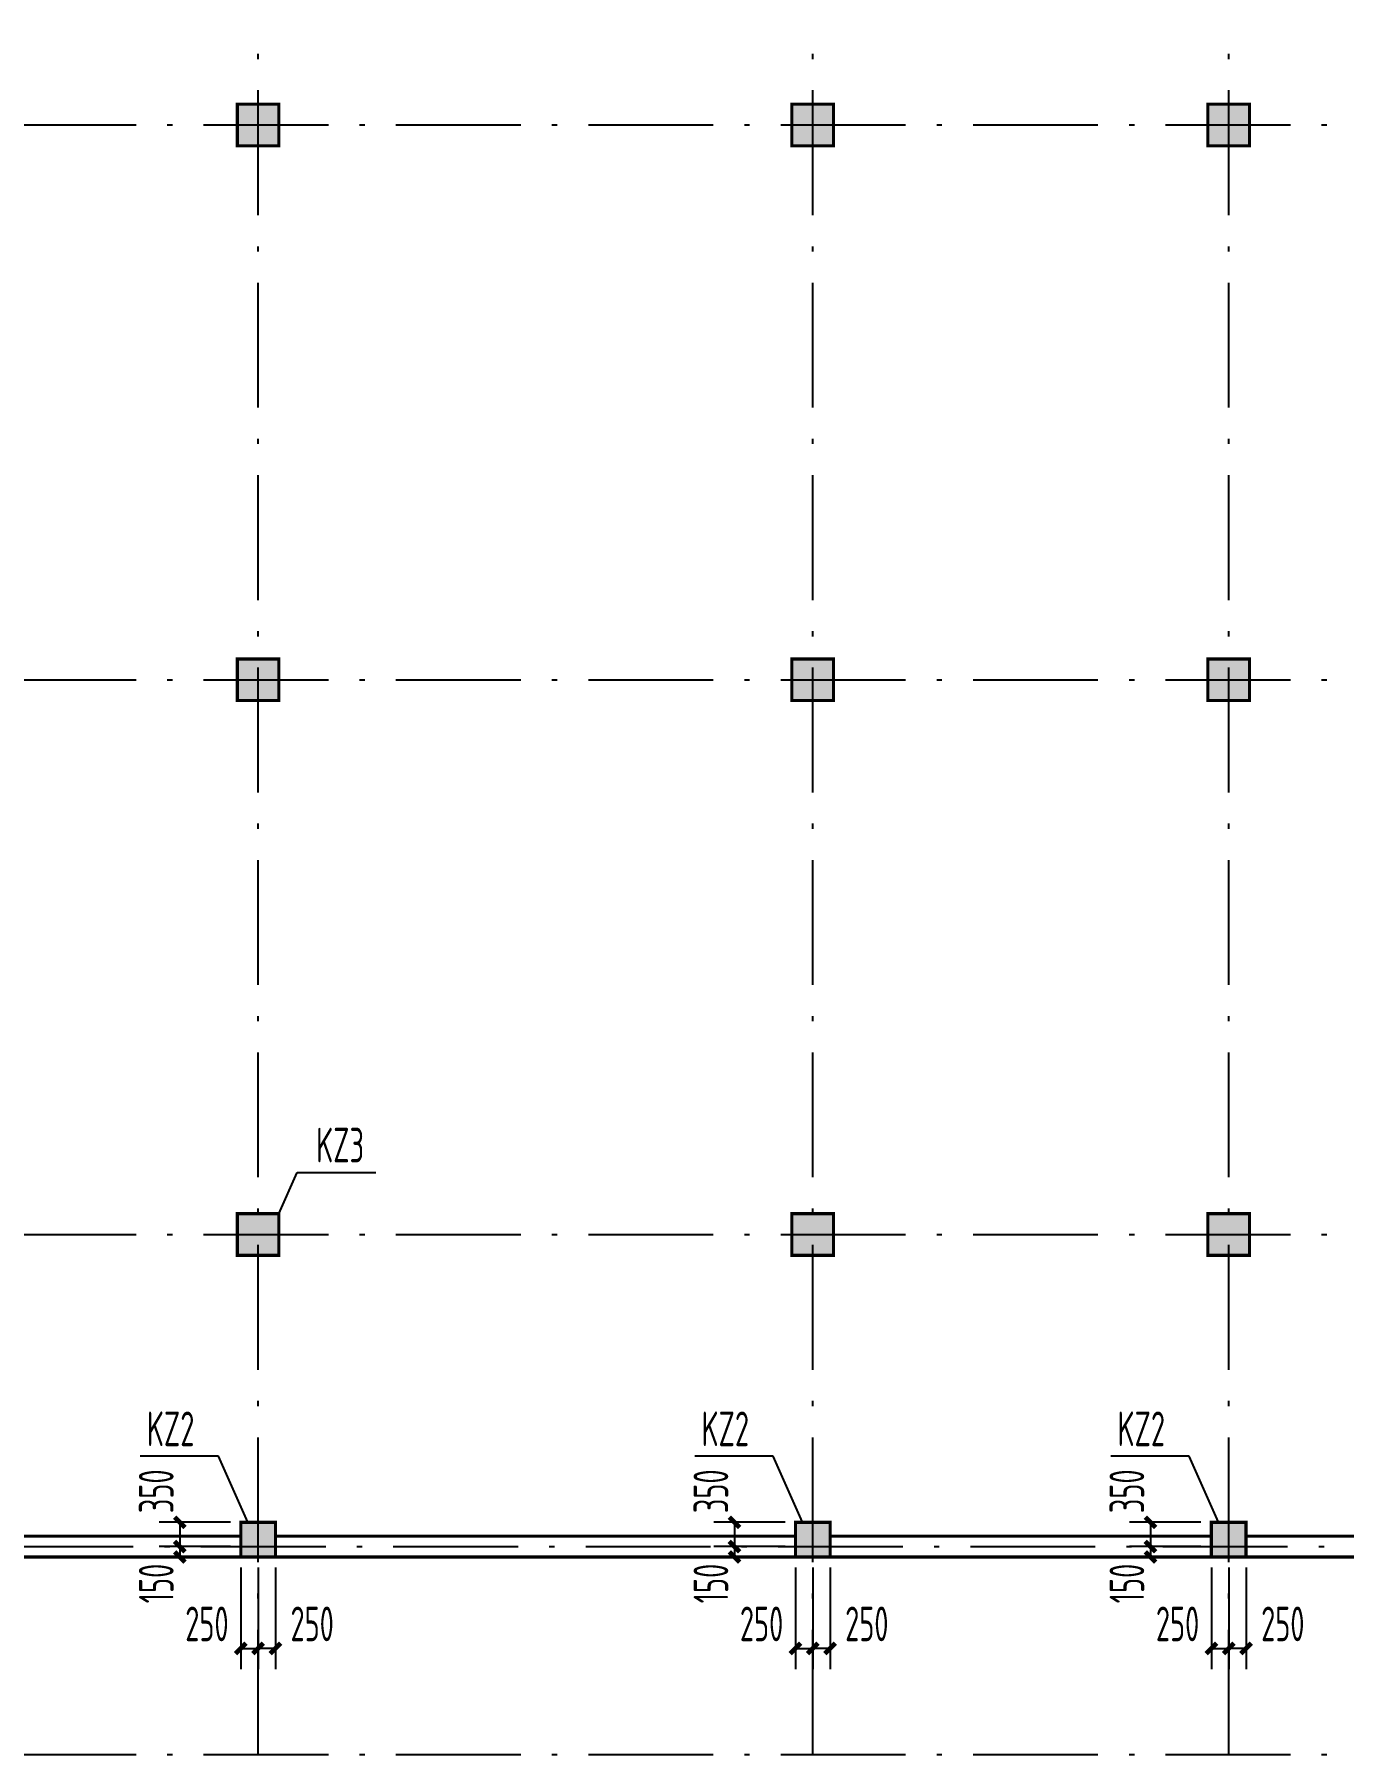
# Model space of a CAD drawing. Extents: x 2468086 to 6957054, y -3413633 to -667223.
# Drawn here: x 5171545 to 5190428, y -1158268 to -1133461 of the extents above; entities that cross this region are included whole.
import ezdxf

# ---------------------------------------------------------------- set-up
doc = ezdxf.new("R2010")
doc.units = 0
doc.header["$LTSCALE"] = 100
doc.header["$MEASUREMENT"] = 0
doc.linetypes.add('2', pattern=[18.5, 12, -3, 0.5, -3])
doc.layers.get('DEFPOINTS').update_dxf_attribs({"linetype": 'CONTINUOUS'})
for name, color, linetype in [('墙__实线', 3, 'CONTINUOUS'), ('柱', 2, 'CONTINUOUS'), ('柱填充', 43, 'CONTINUOUS'), ('柱编号', 211, 'CONTINUOUS'), ('轴线__尺寸数字', 7, 'CONTINUOUS'), ('轴线__点划线', 252, '2'), ('通风井定位', 145, 'CONTINUOUS')]:
    doc.layers.add(name, color=color, linetype=linetype)
doc.styles.add('GB', font='gbxwxt.shx', dxfattribs={"width": 0.7, "height": 500, "bigfont": 'gbhzfs.shx'})
doc.dimstyles.new('LYSDIM1', dxfattribs={"dimtxt": 375, "dimasz": 1.5, "dimexe": 300, "dimexo": 150, "dimgap": 90, "dimtad": 1, "dimdec": 0, "dimzin": 0, "dimdsep": 46, "dimtxsty": 'GB', "dimblk1": 'JT', "dimblk2": 'JT', "dimsah": 1, "dimcen": 0, "dimclrt": 7, "dimadec": 0, "dimazin": 0, "dimtfac": 1, "dimtdec": 0, "dimtix": 1, "dimtmove": 2, "dimatfit": 3, "dimldrblk": 'JT', "dimfxl": 1, "dimtolj": 1, "dimtzin": 0, "dimarcsym": 0})

# ---------------------------------------------------------------- blocks, each defined once
blk = doc.blocks.new('JT')
at = {"layer": '轴线__尺寸数字', "const_width": 45}
blk.add_lwpolyline([(-50, -50), (50, 50)], dxfattribs=at)
blk.add_lwpolyline([(-50, -50), (50, 50)], dxfattribs=at)
blk = doc.blocks.new('*D3088')
at = {"layer": 'DEFPOINTS', "color": 0, "transparency": 16777216}
for p in [(5188521, -1154918), (5187642, -1155268), (5188521, -1155268)]:
    blk.add_point(p, dxfattribs=at)
at = {"layer": '通风井定位', "color": 0, "lineweight": -2, "transparency": 16777216}
for p, q in [((5188371, -1154918), (5187342, -1154918)), ((5187642, -1154919), (5187642, -1155266)), ((5188371, -1155268), (5187342, -1155268))]:
    blk.add_line(p, q, dxfattribs=at)
at = {"layer": '通风井定位', "color": 0, "lineweight": -2, "transparency": 16777216, "xscale": 1.5, "yscale": 1.5, "zscale": 1.5}
for p, rotation in [((5187642, -1154918), 90), ((5187642, -1155268), 270)]:
    blk.add_blockref('JT', p, dxfattribs=dict(at, rotation=rotation))
at = {"layer": '通风井定位', "color": 7, "transparency": 16777216, "insert": (5187302, -1154471), "char_height": 500, "attachment_point": 5, "rotation": 90, "style": 'GB'}
blk.add_mtext('\\A1;350', dxfattribs=at)
blk = doc.blocks.new('*D3089')
at = {"layer": 'DEFPOINTS', "color": 0, "transparency": 16777216}
for p in [(5187642, -1155418), (5188521, -1155268), (5188521, -1155418)]:
    blk.add_point(p, dxfattribs=at)
at = {"layer": '通风井定位', "color": 0, "lineweight": -2, "transparency": 16777216}
for p, q in [((5188371, -1155268), (5187342, -1155268)), ((5188371, -1155418), (5187342, -1155418)), ((5187642, -1155266), (5187642, -1155265)), ((5187642, -1155268), (5187642, -1155418)), ((5187642, -1155419), (5187642, -1155421))]:
    blk.add_line(p, q, dxfattribs=at)
at = {"layer": '通风井定位', "color": 0, "lineweight": -2, "transparency": 16777216, "xscale": 1.5, "yscale": 1.5, "zscale": 1.5}
for p, rotation in [((5187642, -1155268), 270), ((5187642, -1155418), 90)]:
    blk.add_blockref('JT', p, dxfattribs=dict(at, rotation=rotation))
at = {"layer": '通风井定位', "color": 7, "transparency": 16777216, "insert": (5187302, -1155801), "char_height": 500, "attachment_point": 5, "rotation": 90, "style": 'GB'}
blk.add_mtext('\\A1;150', dxfattribs=at)
blk = doc.blocks.new('*D3090')
at = {"layer": 'DEFPOINTS', "color": 0, "transparency": 16777216}
for p in [(5188521, -1155418), (5188771, -1155418), (5188771, -1156736)]:
    blk.add_point(p, dxfattribs=at)
at = {"layer": '通风井定位', "color": 0, "lineweight": -2, "transparency": 16777216}
for p, q in [((5188521, -1155568), (5188521, -1157036)), ((5188771, -1155568), (5188771, -1157036)), ((5188522, -1156736), (5188769, -1156736))]:
    blk.add_line(p, q, dxfattribs=at)
at = {"layer": '通风井定位', "color": 0, "lineweight": -2, "transparency": 16777216, "xscale": 1.5, "yscale": 1.5, "zscale": 1.5, "rotation": 180}
blk.add_blockref('JT', (5188521, -1156736), dxfattribs=at)
at = {"layer": '通风井定位', "color": 0, "lineweight": -2, "transparency": 16777216, "xscale": 1.5, "yscale": 1.5, "zscale": 1.5}
blk.add_blockref('JT', (5188771, -1156736), dxfattribs=at)
at = {"layer": '通风井定位', "color": 7, "transparency": 16777216, "insert": (5188033, -1156383), "char_height": 500, "attachment_point": 5, "style": 'GB'}
blk.add_mtext('\\A1;250', dxfattribs=at)
blk = doc.blocks.new('*D3091')
at = {"layer": 'DEFPOINTS', "color": 0, "transparency": 16777216}
for p in [(5188771, -1155418), (5189021, -1155418), (5188771, -1156736)]:
    blk.add_point(p, dxfattribs=at)
at = {"layer": '通风井定位', "color": 0, "lineweight": -2, "transparency": 16777216}
for p, q in [((5188771, -1155568), (5188771, -1157036)), ((5189021, -1155568), (5189021, -1157036)), ((5189019, -1156736), (5188772, -1156736))]:
    blk.add_line(p, q, dxfattribs=at)
at = {"layer": '通风井定位', "color": 0, "lineweight": -2, "transparency": 16777216, "xscale": 1.5, "yscale": 1.5, "zscale": 1.5, "rotation": 180}
blk.add_blockref('JT', (5188771, -1156736), dxfattribs=at)
at = {"layer": '通风井定位', "color": 0, "lineweight": -2, "transparency": 16777216, "xscale": 1.5, "yscale": 1.5, "zscale": 1.5}
blk.add_blockref('JT', (5189021, -1156736), dxfattribs=at)
at = {"layer": '通风井定位', "color": 7, "transparency": 16777216, "insert": (5189551, -1156383), "char_height": 500, "attachment_point": 5, "style": 'GB'}
blk.add_mtext('\\A1;250', dxfattribs=at)
blk = doc.blocks.new('*D3092')
at = {"layer": 'DEFPOINTS', "color": 0, "transparency": 16777216}
for p in [(5182521, -1154918), (5181642, -1155268), (5182521, -1155268)]:
    blk.add_point(p, dxfattribs=at)
at = {"layer": '通风井定位', "color": 0, "lineweight": -2, "transparency": 16777216}
for p, q in [((5182371, -1154918), (5181342, -1154918)), ((5181642, -1154919), (5181642, -1155266)), ((5182371, -1155268), (5181342, -1155268))]:
    blk.add_line(p, q, dxfattribs=at)
at = {"layer": '通风井定位', "color": 0, "lineweight": -2, "transparency": 16777216, "xscale": 1.5, "yscale": 1.5, "zscale": 1.5}
for p, rotation in [((5181642, -1154918), 90), ((5181642, -1155268), 270)]:
    blk.add_blockref('JT', p, dxfattribs=dict(at, rotation=rotation))
at = {"layer": '通风井定位', "color": 7, "transparency": 16777216, "insert": (5181302, -1154471), "char_height": 500, "attachment_point": 5, "rotation": 90, "style": 'GB'}
blk.add_mtext('\\A1;350', dxfattribs=at)
blk = doc.blocks.new('*D3093')
at = {"layer": 'DEFPOINTS', "color": 0, "transparency": 16777216}
for p in [(5181642, -1155418), (5182521, -1155268), (5182521, -1155418)]:
    blk.add_point(p, dxfattribs=at)
at = {"layer": '通风井定位', "color": 0, "lineweight": -2, "transparency": 16777216}
for p, q in [((5182371, -1155268), (5181342, -1155268)), ((5182371, -1155418), (5181342, -1155418)), ((5181642, -1155266), (5181642, -1155265)), ((5181642, -1155268), (5181642, -1155418)), ((5181642, -1155419), (5181642, -1155421))]:
    blk.add_line(p, q, dxfattribs=at)
at = {"layer": '通风井定位', "color": 0, "lineweight": -2, "transparency": 16777216, "xscale": 1.5, "yscale": 1.5, "zscale": 1.5}
for p, rotation in [((5181642, -1155268), 270), ((5181642, -1155418), 90)]:
    blk.add_blockref('JT', p, dxfattribs=dict(at, rotation=rotation))
at = {"layer": '通风井定位', "color": 7, "transparency": 16777216, "insert": (5181302, -1155801), "char_height": 500, "attachment_point": 5, "rotation": 90, "style": 'GB'}
blk.add_mtext('\\A1;150', dxfattribs=at)
blk = doc.blocks.new('*D3094')
at = {"layer": 'DEFPOINTS', "color": 0, "transparency": 16777216}
for p in [(5182521, -1155418), (5182771, -1155418), (5182771, -1156736)]:
    blk.add_point(p, dxfattribs=at)
at = {"layer": '通风井定位', "color": 0, "lineweight": -2, "transparency": 16777216}
for p, q in [((5182521, -1155568), (5182521, -1157036)), ((5182771, -1155568), (5182771, -1157036)), ((5182522, -1156736), (5182769, -1156736))]:
    blk.add_line(p, q, dxfattribs=at)
at = {"layer": '通风井定位', "color": 0, "lineweight": -2, "transparency": 16777216, "xscale": 1.5, "yscale": 1.5, "zscale": 1.5, "rotation": 180}
blk.add_blockref('JT', (5182521, -1156736), dxfattribs=at)
at = {"layer": '通风井定位', "color": 0, "lineweight": -2, "transparency": 16777216, "xscale": 1.5, "yscale": 1.5, "zscale": 1.5}
blk.add_blockref('JT', (5182771, -1156736), dxfattribs=at)
at = {"layer": '通风井定位', "color": 7, "transparency": 16777216, "insert": (5182033, -1156383), "char_height": 500, "attachment_point": 5, "style": 'GB'}
blk.add_mtext('\\A1;250', dxfattribs=at)
blk = doc.blocks.new('*D3095')
at = {"layer": 'DEFPOINTS', "color": 0, "transparency": 16777216}
for p in [(5182771, -1155418), (5183021, -1155418), (5182771, -1156736)]:
    blk.add_point(p, dxfattribs=at)
at = {"layer": '通风井定位', "color": 0, "lineweight": -2, "transparency": 16777216}
for p, q in [((5182771, -1155568), (5182771, -1157036)), ((5183021, -1155568), (5183021, -1157036)), ((5183019, -1156736), (5182772, -1156736))]:
    blk.add_line(p, q, dxfattribs=at)
at = {"layer": '通风井定位', "color": 0, "lineweight": -2, "transparency": 16777216, "xscale": 1.5, "yscale": 1.5, "zscale": 1.5, "rotation": 180}
blk.add_blockref('JT', (5182771, -1156736), dxfattribs=at)
at = {"layer": '通风井定位', "color": 0, "lineweight": -2, "transparency": 16777216, "xscale": 1.5, "yscale": 1.5, "zscale": 1.5}
blk.add_blockref('JT', (5183021, -1156736), dxfattribs=at)
at = {"layer": '通风井定位', "color": 7, "transparency": 16777216, "insert": (5183551, -1156383), "char_height": 500, "attachment_point": 5, "style": 'GB'}
blk.add_mtext('\\A1;250', dxfattribs=at)
blk = doc.blocks.new('*D3096')
at = {"layer": 'DEFPOINTS', "color": 0, "transparency": 16777216}
for p in [(5174521, -1154918), (5173642, -1155268), (5174521, -1155268)]:
    blk.add_point(p, dxfattribs=at)
at = {"layer": '通风井定位', "color": 0, "lineweight": -2, "transparency": 16777216}
for p, q in [((5174371, -1154918), (5173342, -1154918)), ((5173642, -1154919), (5173642, -1155266)), ((5174371, -1155268), (5173342, -1155268))]:
    blk.add_line(p, q, dxfattribs=at)
at = {"layer": '通风井定位', "color": 0, "lineweight": -2, "transparency": 16777216, "xscale": 1.5, "yscale": 1.5, "zscale": 1.5}
for p, rotation in [((5173642, -1154918), 90), ((5173642, -1155268), 270)]:
    blk.add_blockref('JT', p, dxfattribs=dict(at, rotation=rotation))
at = {"layer": '通风井定位', "color": 7, "transparency": 16777216, "insert": (5173302, -1154471), "char_height": 500, "attachment_point": 5, "rotation": 90, "style": 'GB'}
blk.add_mtext('\\A1;350', dxfattribs=at)
blk = doc.blocks.new('*D3097')
at = {"layer": 'DEFPOINTS', "color": 0, "transparency": 16777216}
for p in [(5173642, -1155418), (5174521, -1155268), (5174521, -1155418)]:
    blk.add_point(p, dxfattribs=at)
at = {"layer": '通风井定位', "color": 0, "lineweight": -2, "transparency": 16777216}
for p, q in [((5174371, -1155268), (5173342, -1155268)), ((5174371, -1155418), (5173342, -1155418)), ((5173642, -1155266), (5173642, -1155265)), ((5173642, -1155268), (5173642, -1155418)), ((5173642, -1155419), (5173642, -1155421))]:
    blk.add_line(p, q, dxfattribs=at)
at = {"layer": '通风井定位', "color": 0, "lineweight": -2, "transparency": 16777216, "xscale": 1.5, "yscale": 1.5, "zscale": 1.5}
for p, rotation in [((5173642, -1155268), 270), ((5173642, -1155418), 90)]:
    blk.add_blockref('JT', p, dxfattribs=dict(at, rotation=rotation))
at = {"layer": '通风井定位', "color": 7, "transparency": 16777216, "insert": (5173302, -1155801), "char_height": 500, "attachment_point": 5, "rotation": 90, "style": 'GB'}
blk.add_mtext('\\A1;150', dxfattribs=at)
blk = doc.blocks.new('*D3098')
at = {"layer": 'DEFPOINTS', "color": 0, "transparency": 16777216}
for p in [(5174521, -1155418), (5174771, -1155418), (5174771, -1156736)]:
    blk.add_point(p, dxfattribs=at)
at = {"layer": '通风井定位', "color": 0, "lineweight": -2, "transparency": 16777216}
for p, q in [((5174521, -1155568), (5174521, -1157036)), ((5174771, -1155568), (5174771, -1157036)), ((5174522, -1156736), (5174769, -1156736))]:
    blk.add_line(p, q, dxfattribs=at)
at = {"layer": '通风井定位', "color": 0, "lineweight": -2, "transparency": 16777216, "xscale": 1.5, "yscale": 1.5, "zscale": 1.5, "rotation": 180}
blk.add_blockref('JT', (5174521, -1156736), dxfattribs=at)
at = {"layer": '通风井定位', "color": 0, "lineweight": -2, "transparency": 16777216, "xscale": 1.5, "yscale": 1.5, "zscale": 1.5}
blk.add_blockref('JT', (5174771, -1156736), dxfattribs=at)
at = {"layer": '通风井定位', "color": 7, "transparency": 16777216, "insert": (5174033, -1156383), "char_height": 500, "attachment_point": 5, "style": 'GB'}
blk.add_mtext('\\A1;250', dxfattribs=at)
blk = doc.blocks.new('*D3099')
at = {"layer": 'DEFPOINTS', "color": 0, "transparency": 16777216}
for p in [(5174771, -1155418), (5175021, -1155418), (5174771, -1156736)]:
    blk.add_point(p, dxfattribs=at)
at = {"layer": '通风井定位', "color": 0, "lineweight": -2, "transparency": 16777216}
for p, q in [((5174771, -1155568), (5174771, -1157036)), ((5175021, -1155568), (5175021, -1157036)), ((5175019, -1156736), (5174772, -1156736))]:
    blk.add_line(p, q, dxfattribs=at)
at = {"layer": '通风井定位', "color": 0, "lineweight": -2, "transparency": 16777216, "xscale": 1.5, "yscale": 1.5, "zscale": 1.5, "rotation": 180}
blk.add_blockref('JT', (5174771, -1156736), dxfattribs=at)
at = {"layer": '通风井定位', "color": 0, "lineweight": -2, "transparency": 16777216, "xscale": 1.5, "yscale": 1.5, "zscale": 1.5}
blk.add_blockref('JT', (5175021, -1156736), dxfattribs=at)
at = {"layer": '通风井定位', "color": 7, "transparency": 16777216, "insert": (5175551, -1156383), "char_height": 500, "attachment_point": 5, "style": 'GB'}
blk.add_mtext('\\A1;250', dxfattribs=at)

msp = doc.modelspace()

# ---------------------------------------------------------------- hatches: boundary and pattern name
at = {"layer": '柱填充'}
for points in [[(5174470.8, -1134467.8), (5174470.8, -1135067.8), (5175070.8, -1135067.8), (5175070.8, -1134467.8)], [(5182470.8, -1134467.8), (5182470.8, -1135067.8), (5183070.8, -1135067.8), (5183070.8, -1134467.8)], [(5188470.8, -1134467.8), (5188470.8, -1135067.8), (5189070.8, -1135067.8), (5189070.8, -1134467.8)], [(5174470.8, -1142467.8), (5174470.8, -1143067.8), (5175070.8, -1143067.8), (5175070.8, -1142467.8)], [(5182470.8, -1142467.8), (5182470.8, -1143067.8), (5183070.8, -1143067.8), (5183070.8, -1142467.8)], [(5188470.8, -1142467.8), (5188470.8, -1143067.8), (5189070.8, -1143067.8), (5189070.8, -1142467.8)], [(5174470.8, -1150467.8), (5174470.8, -1151067.8), (5175070.8, -1151067.8), (5175070.8, -1150467.8)], [(5182470.8, -1150467.8), (5182470.8, -1151067.8), (5183070.8, -1151067.8), (5183070.8, -1150467.8)], [(5188470.8, -1150467.8), (5188470.8, -1151067.8), (5189070.8, -1151067.8), (5189070.8, -1150467.8)], [(5174520.8, -1154917.8), (5174520.8, -1155417.8), (5175020.8, -1155417.8), (5175020.8, -1154917.8)], [(5182520.8, -1154917.8), (5182520.8, -1155417.8), (5183020.8, -1155417.8), (5183020.8, -1154917.8)], [(5188520.8, -1154917.8), (5188520.8, -1155417.8), (5189020.8, -1155417.8), (5189020.8, -1154917.8)]]:
    msp.add_hatch(color=256, dxfattribs=at).paths.add_polyline_path(points)

# ---------------------------------------------------------------- linework, layer by layer
at = {"layer": '墙__实线', "color": 94, "const_width": 45}
for points in [[(5167020.8, -1155117.8), (5174520.8, -1155117.8)], [(5175020.8, -1155117.8), (5182520.8, -1155117.8)], [(5183020.8, -1155117.8), (5188520.8, -1155117.8)], [(5189020.8, -1155117.8), (5194520.8, -1155117.8)], [(5167020.8, -1155417.8), (5174520.8, -1155417.8)], [(5175020.8, -1155417.8), (5182520.8, -1155417.8)], [(5183020.8, -1155417.8), (5188520.8, -1155417.8)], [(5189020.8, -1155417.8), (5194520.8, -1155417.8)]]:
    msp.add_lwpolyline(points, dxfattribs=at)
at = {"layer": '柱', "const_width": 45}
for points in [[(5174470.8, -1134467.8), (5174470.8, -1135067.8), (5175070.8, -1135067.8), (5175070.8, -1134467.8), (5174470.8, -1134467.8)], [(5182470.8, -1134467.8), (5182470.8, -1135067.8), (5183070.8, -1135067.8), (5183070.8, -1134467.8), (5182470.8, -1134467.8)], [(5188470.8, -1134467.8), (5188470.8, -1135067.8), (5189070.8, -1135067.8), (5189070.8, -1134467.8), (5188470.8, -1134467.8)], [(5174470.8, -1142467.8), (5174470.8, -1143067.8), (5175070.8, -1143067.8), (5175070.8, -1142467.8), (5174470.8, -1142467.8)], [(5182470.8, -1142467.8), (5182470.8, -1143067.8), (5183070.8, -1143067.8), (5183070.8, -1142467.8), (5182470.8, -1142467.8)], [(5188470.8, -1142467.8), (5188470.8, -1143067.8), (5189070.8, -1143067.8), (5189070.8, -1142467.8), (5188470.8, -1142467.8)], [(5174470.8, -1150467.8), (5174470.8, -1151067.8), (5175070.8, -1151067.8), (5175070.8, -1150467.8), (5174470.8, -1150467.8)], [(5182470.8, -1150467.8), (5182470.8, -1151067.8), (5183070.8, -1151067.8), (5183070.8, -1150467.8), (5182470.8, -1150467.8)], [(5188470.8, -1150467.8), (5188470.8, -1151067.8), (5189070.8, -1151067.8), (5189070.8, -1150467.8), (5188470.8, -1150467.8)], [(5174520.8, -1154917.8), (5174520.8, -1155417.8), (5175020.8, -1155417.8), (5175020.8, -1154917.8), (5174520.8, -1154917.8)], [(5182520.8, -1154917.8), (5182520.8, -1155417.8), (5183020.8, -1155417.8), (5183020.8, -1154917.8), (5182520.8, -1154917.8)], [(5188520.8, -1154917.8), (5188520.8, -1155417.8), (5189020.8, -1155417.8), (5189020.8, -1154917.8), (5188520.8, -1154917.8)]]:
    msp.add_lwpolyline(points, dxfattribs=at)
at = {"layer": '柱编号'}
for p, q in [((5175070.8, -1150467.8), (5175334.9, -1149871.6)), ((5175334.9, -1149871.6), (5176467.1, -1149871.6)), ((5174200.6, -1153963.5), (5173068.4, -1153963.5)), ((5174623.4, -1154917.8), (5174200.6, -1153963.5)), ((5182200.6, -1153963.5), (5181068.4, -1153963.5)), ((5182623.4, -1154917.8), (5182200.6, -1153963.5)), ((5188200.6, -1153963.5), (5187068.4, -1153963.5)), ((5188623.4, -1154917.8), (5188200.6, -1153963.5))]:
    msp.add_line(p, q, dxfattribs=at)
at = {"layer": '轴线__点划线', "ltscale": 1.5}
for p, q in [((5174770.8, -1158267.8), (5174770.8, -1100139.4)), ((5182770.8, -1158267.8), (5182770.8, -1100139.4)), ((5188770.8, -1158267.8), (5188770.8, -1100139.4)), ((5096285.1, -1134767.8), (5210016.5, -1134767.8)), ((5096285.1, -1142767.8), (5210195.2, -1142767.8)), ((5096285.1, -1150767.8), (5210016.5, -1150767.8)), ((5126770.8, -1155267.8), (5210016.5, -1155267.8)), ((5096285.1, -1158267.8), (5210016.5, -1158267.8))]:
    msp.add_line(p, q, dxfattribs=at)

# ---------------------------------------------------------------- texts
at = {"layer": '柱编号', "style": 'GB', "width": 0.7}
for s, p in [('KZ3', (5175608.1, -1149728.3)), ('KZ2', (5173166.6, -1153820.2)), ('KZ2', (5181166.6, -1153820.2)), ('KZ2', (5187166.6, -1153820.2))]:
    msp.add_text(s, height=500, dxfattribs=at).set_placement(p)

# ---------------------------------------------------------------- dimensions: what is measured, and where the dimension line sits
at = {"layer": '通风井定位'}
for base, p1, p2, picture, middle in [((5173641.7, -1155267.8), (5174520.8, -1154917.8), (5174520.8, -1155267.8), '*D3096', (5173301.6, -1154470.6)), ((5181641.7, -1155267.8), (5182520.8, -1154917.8), (5182520.8, -1155267.8), '*D3092', (5181301.6, -1154470.6)), ((5187641.7, -1155267.8), (5188520.8, -1154917.8), (5188520.8, -1155267.8), '*D3088', (5187301.6, -1154470.6)), ((5173641.7, -1155417.8), (5174520.8, -1155267.8), (5174520.8, -1155417.8), '*D3097', (5173301.6, -1155801.3)), ((5181641.7, -1155417.8), (5182520.8, -1155267.8), (5182520.8, -1155417.8), '*D3093', (5181301.6, -1155801.3)), ((5187641.7, -1155417.8), (5188520.8, -1155267.8), (5188520.8, -1155417.8), '*D3089', (5187301.6, -1155801.3))]:
    dim = msp.add_linear_dim(base=base, p1=p1, p2=p2, angle=90, dimstyle='LYSDIM1', override={"dimtxt": 500}, dxfattribs=at)
    dim.commit()
    dim.dimension.update_dxf_attribs({"geometry": picture, "text_midpoint": middle, "dimtype": 128})
for base, p1, p2, picture, middle in [((5174770.8, -1156735.8), (5174520.8, -1155417.8), (5174770.8, -1155417.8), '*D3098', (5174033.2, -1156382.6)), ((5174770.8, -1156735.8), (5175020.8, -1155417.8), (5174770.8, -1155417.8), '*D3099', (5175551.2, -1156382.6)), ((5182770.8, -1156735.8), (5182520.8, -1155417.8), (5182770.8, -1155417.8), '*D3094', (5182033.2, -1156382.6)), ((5182770.8, -1156735.8), (5183020.8, -1155417.8), (5182770.8, -1155417.8), '*D3095', (5183551.2, -1156382.6)), ((5188770.8, -1156735.8), (5188520.8, -1155417.8), (5188770.8, -1155417.8), '*D3090', (5188033.2, -1156382.6)), ((5188770.8, -1156735.8), (5189020.8, -1155417.8), (5188770.8, -1155417.8), '*D3091', (5189551.2, -1156382.6))]:
    dim = msp.add_linear_dim(base=base, p1=p1, p2=p2, dimstyle='LYSDIM1', override={"dimtxt": 500}, dxfattribs=at)
    dim.commit()
    dim.dimension.update_dxf_attribs({"geometry": picture, "text_midpoint": middle, "dimtype": 128})

doc.saveas('drawing.dxf')
